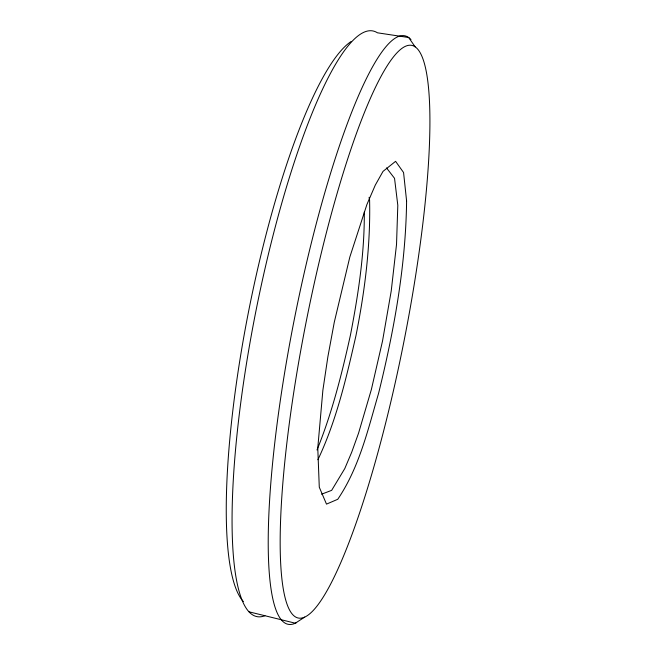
<?xml version="1.0" encoding="UTF-8"?>
<svg xmlns="http://www.w3.org/2000/svg" width="656" height="656" viewBox="0 0 656 656"><rect width="100%" height="100%" fill="white"/><g stroke="black" fill="none" stroke-linecap="round" stroke-linejoin="round"><path stroke-width="0.98" d="M364.293 211.97C364.613 253.265 358.291 294.347 350.501 334.814C341.858 373.871 332.108 412.87 316.996 449.991M317.906 459.717C336.512 420.496 346.343 377.84 355.946 335.716C364.818 291.166 370.607 245.811 369.599 200.318L369.107 197.308M304.687 617.107L295.315 623.2L249.091 611.835M321.555 494.198L331.657 490.352L344.785 468.564L351.682 452.279L358.561 433.14L371.394 389.426L382.53 340.989L391.23 290.936L396.527 244.409L397.807 205.312L394.535 178.317L386.523 167.92M415.166 46.863A291.895 49.864 -78.8 0 0 286.393 447.056A291.895 49.864 -78.8 0 0 363.49 501.102A291.895 49.864 -78.8 0 0 415.166 46.863L408.688 37.523L377.413 32.8A298.505 60.36 -78.8 0 0 254.43 318.66A298.505 60.36 -78.8 0 0 264.901 615.746M296.66 622.519A299.972 53.193 -78.8 0 1 293.74 322.293A299.972 53.193 -78.8 0 1 410.968 39.598M243.392 601.593A289.763 60.295 -78.8 0 1 247.41 317.471A289.763 60.295 -78.8 0 1 351.272 41.41M406.597 200.982C405.777 265.959 394.117 330.247 378.619 393.19C367.991 429.524 359.308 467.457 337.758 499.282L326.499 504.12L319.283 487.219L317.775 447.958L322.875 390.246L327.869 356.823L334.281 322.219L349.82 257.07L366.909 204.516L375.298 185.09L383.022 171.38L395.593 161.327L403.563 172.52L406.597 200.982"/></g></svg>
